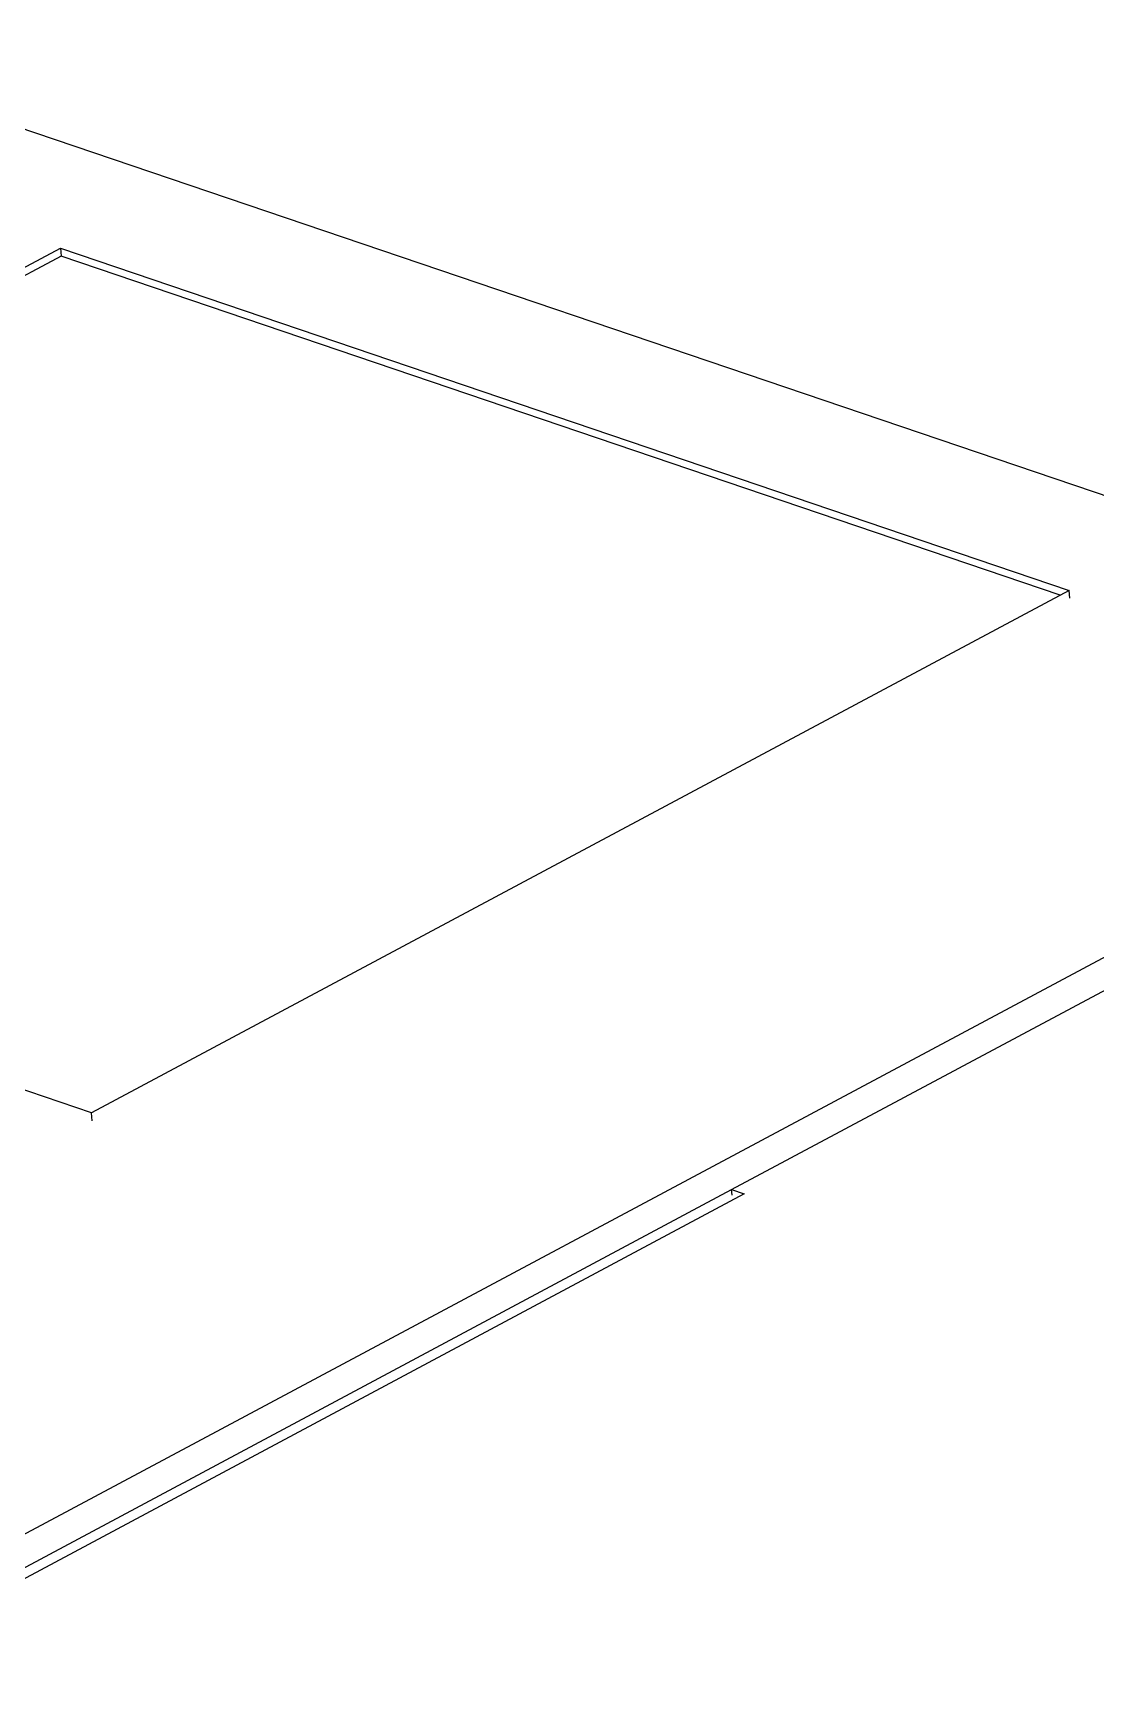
# Model space of a CAD drawing. Header units: millimetres. Extents: x 0 to 594, y 0 to 420.
# Drawn here: x 118.97 to 124.99, y 224.56 to 233.99 of the extents above; entities that cross this region are included whole.
import ezdxf

# ---------------------------------------------------------------- set-up
doc = ezdxf.new("R2010")
doc.units = ezdxf.units.MM
doc.header["$LTSCALE"] = 32.67
doc.layers.add('ASSEM_MEM', color=7, linetype='CONTINUOUS')

msp = doc.modelspace()

# ---------------------------------------------------------------- linework, layer by layer
at = {"layer": 'ASSEM_MEM', "color": 7, "linetype": 'CONTINUOUS'}
for p, q in [((128.0358, 230.3532), (117.3111, 233.9915)), ((113.5769, 229.8093), (119.1206, 232.7722)), ((119.1206, 232.7722), (119.1252, 232.7274)), ((119.1206, 232.7722), (124.8404, 230.8318)), ((119.1252, 232.7274), (113.6311, 229.7909)), ((124.7909, 230.8053), (119.1252, 232.7274)), ((124.8404, 230.8318), (119.2968, 227.8688)), ((124.8451, 230.7869), (124.8404, 230.8318)), ((117.6415, 224.7977), (128.0358, 230.3532)), ((122.9265, 227.4332), (128.0544, 230.1739)), ((119.2968, 227.8688), (113.5769, 229.8093)), ((119.3014, 227.824), (119.2968, 227.8688)), ((117.6601, 224.6184), (122.9265, 227.4332)), ((122.998, 227.4089), (117.6623, 224.5571)), ((122.9298, 227.4018), (122.9265, 227.4332)), ((122.9265, 227.4332), (122.998, 227.4089))]:
    msp.add_line(p, q, dxfattribs=at)

doc.saveas('drawing.dxf')
